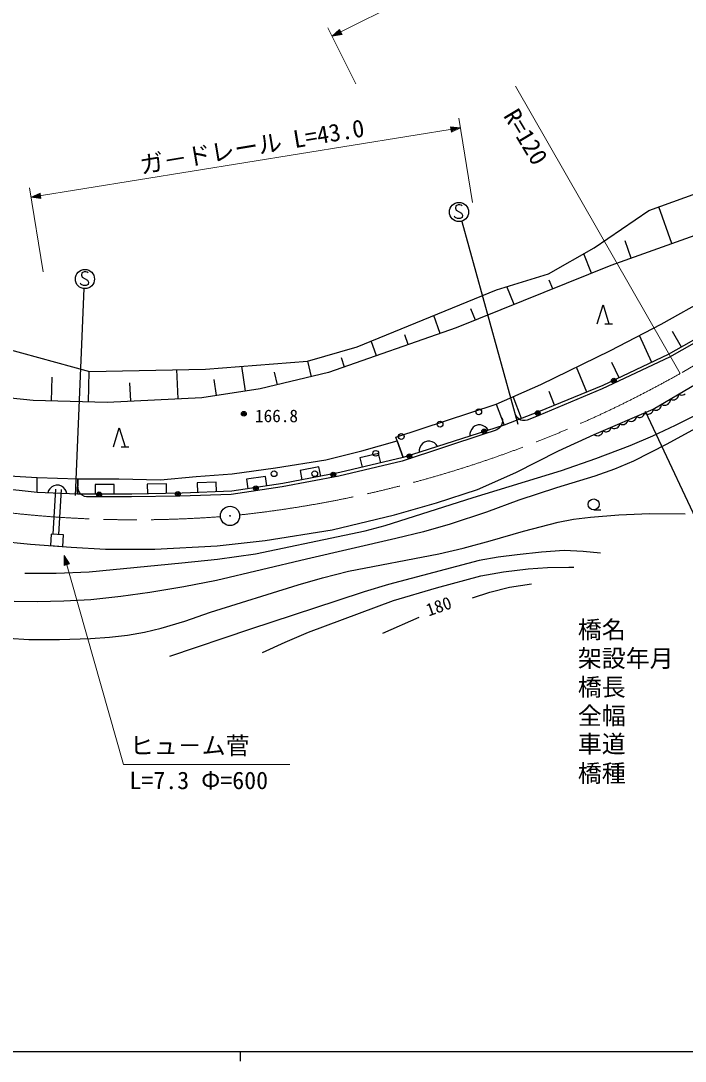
# Model space of a CAD drawing. Units: millimetres, scale not verified. Extents: x 40000 to 680000, y 20000 to 380000.
# Drawn here: x 245110 to 314474, y 204000 to 312665 of the extents above; entities that cross this region are included whole.
import ezdxf
from ezdxf.enums import TextEntityAlignment as Align

# ---------------------------------------------------------------- set-up
doc = ezdxf.new("R2010")
doc.units = ezdxf.units.MM
doc.header["$LTSCALE"] = 1000
doc.linetypes.add('CHAIN', pattern=[18.5, 12, -1.5, 3.5, -1.5])
for name, color, linetype, lineweight in [('M-BGD', 7, 'Continuous', 25), ('M-BGD-EXST', 7, 'Continuous', 25), ('M-BMK', 2, 'CHAIN', 13), ('M-BMK-SRVR', 3, 'Continuous', 25), ('M-STR-HTXT', 7, 'Continuous', 13), ('M-TTL-BAND', 7, 'Continuous', 25)]:
    doc.layers.add(name, color=color, linetype=linetype, lineweight=lineweight)
doc.styles.add('ＭＳ ゴシック', font='')
doc.styles.get('ＭＳ ゴシック').set_extended_font_data('MS Gothic')

msp = doc.modelspace()

# ---------------------------------------------------------------- linework, layer by layer
at = {"layer": 'M-BGD'}
for p, q in [((310689, 292846), (323020, 297326)), ((304960, 288950), (310689, 292846)), ((313095, 289406), (311733, 293225)), ((319476, 291695), (306714, 287117)), ((308841, 287880), (308202, 289671)), ((300202, 286223), (304960, 288950)), ((304693, 286302), (303879, 288330)), ((306714, 287117), (290547, 280592)), ((294765, 284567), (300202, 286223)), ((296609, 283039), (295862, 284902)), ((300651, 284670), (300289, 285574)), ((280235, 278627), (294765, 284567)), ((311980, 280977), (317243, 283933)), ((292568, 281408), (292100, 282573)), ((305300, 281001), (305900, 283008)), ((305900, 283008), (306500, 281001)), ((288884, 280008), (288225, 281894)), ((290547, 280592), (277244, 275917)), ((306100, 281001), (306901, 281001)), ((306682, 278232), (311980, 280977)), ((318187, 280933), (312714, 277801)), ((318138, 280556), (312822, 277538)), ((285558, 278839), (285198, 279870)), ((311003, 276992), (309687, 279789)), ((314082, 278584), (313158, 280209)), ((243417, 278480), (252271, 276046)), ((275041, 277117), (280235, 278627)), ((282233, 277670), (281691, 279222)), ((299401, 274690), (306682, 278232)), ((264409, 276289), (275041, 277117)), ((275460, 275491), (275072, 277126)), ((278907, 276502), (278576, 277449)), ((312822, 277538), (305801, 274218)), ((312714, 277801), (305872, 274563)), ((252182, 272850), (252262, 276048)), ((252271, 276046), (264409, 276289)), ((261539, 273166), (261390, 276229)), ((268585, 273982), (268192, 276584)), ((304196, 273877), (303127, 276502)), ((307582, 275373), (306825, 276983)), ((248322, 272947), (248385, 275441)), ((265538, 273519), (265283, 275214)), ((277244, 275917), (270108, 274213)), ((271892, 274639), (271580, 275954)), ((256587, 272923), (256493, 274847)), ((270108, 274213), (264015, 273288)), ((294749, 272628), (299401, 274690)), ((305872, 274563), (299170, 271818)), ((305801, 274218), (299181, 271451)), ((300845, 272505), (300257, 273951)), ((311120, 272092), (315613, 274758)), ((246392, 272996), (241537, 273531)), ((254111, 272801), (246392, 272996)), ((264015, 273288), (254111, 272801)), ((297381, 271132), (296513, 273409)), ((312782, 272719), (312862, 272844)), ((312862, 272844), (312905, 272946)), ((312905, 272946), (312928, 273037)), ((312928, 273037), (312928, 273165)), ((312928, 273165), (313031, 273110)), ((313031, 273110), (313113, 273088)), ((313113, 273088), (313213, 273077)), ((313213, 273077), (313347, 273087)), ((313347, 273087), (313460, 273131)), ((313460, 273131), (313564, 273192)), ((313564, 273192), (313657, 273271)), ((313657, 273271), (313730, 273384)), ((313730, 273384), (313768, 273477)), ((313768, 273477), (313789, 273559)), ((313789, 273559), (313790, 273676)), ((313790, 273676), (313903, 273615)), ((313903, 273615), (313993, 273592)), ((313993, 273592), (314102, 273580)), ((314102, 273580), (314250, 273590)), ((314250, 273590), (314375, 273639)), ((314375, 273639), (314488, 273706)), ((284258, 269179), (294749, 272628)), ((294749, 272628), (295591, 270446)), ((299170, 271818), (295591, 270446)), ((304980, 269463), (311120, 272092)), ((310211, 271605), (310225, 271709)), ((310225, 271709), (310320, 271640)), ((310859, 271653), (310961, 271718)), ((310961, 271718), (311048, 271821)), ((311048, 271821), (311098, 271908)), ((311098, 271908), (311130, 271987)), ((311120, 272092), (311223, 272036)), ((311130, 271987), (311146, 272103)), ((311223, 272036), (311305, 272015)), ((311305, 272015), (311404, 272004)), ((311404, 272004), (311538, 272014)), ((311538, 272014), (311652, 272058)), ((311652, 272058), (311755, 272119)), ((311755, 272119), (311848, 272198)), ((311848, 272198), (311921, 272311)), ((311921, 272311), (311959, 272404)), ((311959, 272404), (311981, 272486)), ((311981, 272486), (311981, 272603)), ((311981, 272603), (312094, 272542)), ((312094, 272542), (312185, 272519)), ((312185, 272519), (312294, 272507)), ((312294, 272507), (312441, 272517)), ((312441, 272517), (312566, 272565)), ((312566, 272565), (312680, 272633)), ((312680, 272633), (312782, 272719)), ((295389, 270781), (295338, 270552)), ((295339, 271187), (295390, 271035)), ((295390, 271035), (295389, 270781)), ((296811, 271417), (296764, 271529)), ((296924, 271248), (296811, 271417)), ((297128, 271072), (296924, 271248)), ((297300, 270970), (297128, 271072)), ((297494, 270920), (297300, 270970)), ((297762, 270902), (297494, 270920)), ((297962, 270942), (297762, 270902)), ((298258, 271065), (297962, 270942)), ((299181, 271451), (298258, 271065)), ((307633, 270490), (307649, 270606)), ((307649, 270606), (307734, 270544)), ((308219, 270555), (308311, 270614)), ((308311, 270614), (308389, 270707)), ((308389, 270707), (308434, 270785)), ((308434, 270785), (308463, 270856)), ((308463, 270856), (308477, 270960)), ((308477, 270960), (308571, 270892)), ((308571, 270892), (308650, 270860)), ((308650, 270860), (308747, 270836)), ((308747, 270836), (308881, 270828)), ((308881, 270828), (309000, 270857)), ((309000, 270857), (309110, 270904)), ((309110, 270904), (309213, 270970)), ((309213, 270970), (309300, 271073)), ((309300, 271073), (309350, 271159)), ((309350, 271159), (309381, 271239)), ((309381, 271239), (309397, 271354)), ((309397, 271354), (309482, 271293)), ((309482, 271293), (309553, 271264)), ((309553, 271264), (309641, 271243)), ((309641, 271243), (309761, 271235)), ((309761, 271235), (309868, 271261)), ((309868, 271261), (309967, 271304)), ((309967, 271304), (310059, 271363)), ((310059, 271363), (310138, 271455)), ((310138, 271455), (310183, 271534)), ((310183, 271534), (310211, 271605)), ((310320, 271640), (310399, 271609)), ((310399, 271609), (310496, 271585)), ((310496, 271585), (310630, 271577)), ((310630, 271577), (310748, 271605)), ((310748, 271605), (310859, 271653)), ((254794, 268160), (255394, 270167)), ((255394, 270167), (255994, 268160)), ((293564, 269540), (284939, 266673)), ((295591, 270446), (285020, 267067)), ((291998, 269550), (291995, 269297)), ((292052, 269778), (291998, 269550)), ((292182, 270030), (292052, 269778)), ((292336, 270206), (292182, 270030)), ((292541, 270356), (292336, 270206)), ((292846, 270453), (292541, 270356)), ((293099, 270450), (292846, 270453)), ((293326, 270396), (293099, 270450)), ((293577, 270266), (293326, 270396)), ((294514, 269856), (293564, 269540)), ((293753, 270111), (293577, 270266)), ((293902, 269906), (293753, 270111)), ((294818, 269957), (294514, 269856)), ((295059, 270121), (294818, 269957)), ((295211, 270299), (295059, 270121)), ((295338, 270552), (295211, 270299)), ((305716, 269473), (305803, 269575)), ((305803, 269575), (305853, 269662)), ((305853, 269662), (305884, 269741)), ((305884, 269741), (305900, 269857)), ((305900, 269857), (305985, 269796)), ((305985, 269796), (306056, 269767)), ((306056, 269767), (306144, 269745)), ((306144, 269745), (306264, 269738)), ((306264, 269738), (306371, 269764)), ((306371, 269764), (306470, 269807)), ((306470, 269807), (306562, 269866)), ((306562, 269866), (306641, 269958)), ((306641, 269958), (306686, 270036)), ((306686, 270036), (306714, 270108)), ((306714, 270108), (306728, 270212)), ((306728, 270212), (306823, 270143)), ((306823, 270143), (306902, 270112)), ((306902, 270112), (306999, 270088)), ((306999, 270088), (307133, 270080)), ((307133, 270080), (307251, 270108)), ((307251, 270108), (307362, 270156)), ((307362, 270156), (307464, 270221)), ((307464, 270221), (307551, 270324)), ((307551, 270324), (307601, 270411)), ((307601, 270411), (307633, 270490)), ((307734, 270544), (307805, 270516)), ((307805, 270516), (307892, 270494)), ((307892, 270494), (308013, 270487)), ((308013, 270487), (308119, 270513)), ((308119, 270513), (308219, 270555)), ((280705, 267736), (284389, 268792)), ((284389, 268792), (284258, 269179)), ((285020, 267067), (284389, 268792)), ((284389, 268792), (285020, 267067)), ((287051, 268517), (286897, 268341)), ((287255, 268666), (287051, 268517)), ((287560, 268764), (287255, 268666)), ((287814, 268761), (287560, 268764)), ((288041, 268707), (287814, 268761)), ((288292, 268576), (288041, 268707)), ((288467, 268422), (288292, 268576)), ((288616, 268217), (288467, 268422)), ((301236, 267736), (304980, 269463)), ((304980, 269463), (305074, 269395)), ((305074, 269395), (305153, 269363)), ((305153, 269363), (305250, 269339)), ((305250, 269339), (305384, 269331)), ((305384, 269331), (305503, 269360)), ((305503, 269360), (305613, 269407)), ((305613, 269407), (305716, 269473)), ((255594, 268160), (256395, 268160)), ((276950, 266821), (280705, 267736)), ((282457, 267485), (280510, 267018)), ((282689, 266509), (282457, 267485)), ((286713, 267861), (286710, 267607)), ((286767, 268089), (286713, 267861)), ((286897, 268341), (286767, 268089)), ((296781, 265483), (301236, 267736)), ((271687, 265976), (276950, 266821)), ((284939, 266673), (278313, 265113)), ((285020, 267067), (278412, 265484)), ((280510, 267018), (280743, 266042)), ((242661, 265202), (246801, 264956)), ((263407, 265061), (267161, 265343)), ((267161, 265343), (271687, 265976)), ((278412, 265484), (272482, 264322)), ((276237, 266080), (274273, 265696)), ((274273, 265696), (274465, 264711)), ((276429, 265095), (276237, 266080)), ((292775, 263718), (296781, 265483)), ((246801, 263407), (246801, 264956)), ((246801, 264956), (251079, 264815)), ((248554, 264098), (248349, 263986)), ((248797, 264168), (248554, 264098)), ((249117, 264155), (248797, 264168)), ((249354, 264065), (249117, 264155)), ((249549, 263936), (249354, 264065)), ((251079, 264815), (251044, 263231)), ((251044, 263231), (251079, 264815)), ((251079, 264815), (255337, 264815)), ((254869, 264235), (252868, 264235)), ((252868, 264235), (252868, 263231)), ((254869, 263231), (254869, 264235)), ((255337, 264815), (259688, 264709)), ((260305, 264308), (258304, 264267)), ((258304, 264267), (258324, 263264)), ((259688, 264709), (263407, 265061)), ((260325, 263304), (260305, 264308)), ((265512, 264486), (263512, 264405)), ((263512, 264405), (263553, 263402)), ((265552, 263483), (265512, 264486)), ((272482, 264322), (267149, 263548)), ((270663, 265072), (268682, 264785)), ((268682, 264785), (268825, 263791)), ((270806, 264079), (270663, 265072)), ((278313, 265113), (272396, 264007)), ((246801, 263407), (241608, 263970)), ((246801, 263407), (241608, 263970)), ((251044, 263231), (246801, 263407)), ((248013, 263598), (247923, 263361)), ((248141, 263794), (248013, 263598)), ((248349, 263986), (248141, 263794)), ((248474, 259042), (248754, 263742)), ((249074, 259006), (249354, 263706)), ((249741, 263727), (249549, 263936)), ((249852, 263522), (249741, 263727)), ((249922, 263278), (249852, 263522)), ((256693, 263231), (251044, 263231)), ((251087, 263834), (251087, 263954)), ((251128, 263633), (251087, 263834)), ((251248, 263392), (251128, 263633)), ((251368, 263232), (251248, 263392)), ((251528, 263111), (251368, 263232)), ((251768, 262991), (251528, 263111)), ((251968, 262951), (251768, 262991)), ((261714, 263001), (256649, 262951)), ((261956, 263337), (256693, 263231)), ((267080, 263202), (261714, 263001)), ((267149, 263548), (261956, 263337)), ((272396, 264007), (267080, 263202)), ((288507, 262328), (292775, 263718)), ((252288, 262951), (251968, 262951)), ((253289, 262951), (252288, 262951)), ((256649, 262951), (253289, 262951)), ((284135, 261051), (288507, 262328)), ((277621, 259512), (284135, 261051)), ((304920, 261580), (305670, 261580)), ((248284, 259056), (248199, 257855)), ((249581, 258964), (248284, 259056)), ((249496, 257762), (249581, 258964)), ((270620, 258385), (277621, 259512)), ((242413, 258378), (246120, 258002)), ((246120, 258002), (250351, 257702)), ((248199, 257855), (249496, 257762)), ((250351, 257702), (253959, 257484)), ((259088, 257484), (265603, 257822)), ((265603, 257822), (270620, 258385)), ((253959, 257484), (259088, 257484)), ((282923, 248695), (286685, 250387))]:
    msp.add_line(p, q, dxfattribs=at)
for points in [[(245517, 254983), (248810, 254990), (252246, 255108), (261925, 256035), (265643, 256437), (269609, 256975), (278902, 258937), (281056, 259393), (283162, 259941), (292323, 262864), (301548, 265688), (305138, 266945), (308742, 268315), (311104, 269319), (313458, 270430), (315473, 271429)], [(315920, 270283), (312570, 268449), (309088, 266680), (307105, 265850), (305035, 265098), (301024, 263892), (297105, 262604), (293716, 261360), (289920, 260087), (287164, 259306), (284248, 258587), (274949, 256419), (265531, 254223), (262142, 253553), (258590, 252956), (255567, 252527), (252413, 252191), (249617, 252034), (246814, 251983), (244399, 252020)], [(243810, 248189), (245934, 248053), (249136, 248044), (252382, 248141), (254378, 248277), (256242, 248502), (258018, 248812), (259760, 249218), (262248, 249976), (264898, 250892), (274054, 253763), (276604, 254502), (279323, 255179), (288756, 256987), (291303, 257590), (294123, 258367), (297584, 259367), (301196, 260302), (302800, 260605), (304586, 260834), (307550, 261064), (310749, 261201), (314460, 261175)], [(305631, 257065), (303835, 257245), (301856, 257325), (299461, 257169), (296947, 256900), (294960, 256660), (292965, 256307), (283501, 253778), (280946, 253033), (278096, 252091), (269079, 249134), (260633, 246267)], [(270332, 246678), (272693, 247777), (275137, 248802), (284017, 252126), (288506, 253452), (293125, 254678), (295508, 255098), (298087, 255440), (300115, 255571), (302317, 255606), (302852, 255608)], [(292269, 252398), (294089, 252987), (296119, 253518), (298419, 253851)]]:
    msp.add_lwpolyline(points, dxfattribs=at)
for centre, major_axis in [((307021, 275072), (0, 251)), ((307021, 275072), (0, 151)), ((307021, 275072), (0, 50.2)), ((268394, 271622), (0, 251)), ((268394, 271622), (0, 151)), ((268394, 271622), (0, 50.2)), ((292924, 271828), (0, 301)), ((299085, 271683), (0, 251)), ((299085, 271683), (0, 151)), ((299085, 271683), (0, 50.2)), ((288880, 270535), (0, 301)), ((284835, 269243), (0, 301)), ((293486, 269778), (0, 251)), ((293486, 269778), (0, 151)), ((293486, 269778), (0, 50.2)), ((282164, 267489), (0, 301)), ((285686, 267186), (0, 251)), ((285686, 267186), (0, 151)), ((285686, 267186), (0, 50.2)), ((271551, 265360), (0, 301)), ((275796, 265360), (0, 301)), ((277736, 265261), (0, 251)), ((277736, 265261), (0, 151)), ((277736, 265261), (0, 50.2)), ((269651, 263845), (0, 251)), ((253289, 263201), (0, 251)), ((253289, 263201), (0, 151)), ((253289, 263201), (0, 50.2)), ((261503, 263250), (0, 251)), ((261503, 263250), (0, 151)), ((261503, 263250), (0, 50.2)), ((269651, 263845), (0, 151)), ((269651, 263845), (0, 50.2)), ((304920, 262152), (0, 572))]:
    msp.add_ellipse(centre, major_axis=major_axis, ratio=0.996985, dxfattribs=at)
at = {"layer": 'M-BGD-EXST'}
for p, q in [((290777, 293460), (290537, 293340)), ((290937, 293460), (290777, 293460)), ((291097, 293420), (290937, 293460)), ((291177, 293340), (291097, 293420)), ((290537, 293340), (290497, 293099)), ((290497, 293099), (290577, 292898)), ((290577, 292898), (291137, 292577)), ((291137, 292577), (291217, 292377)), ((291217, 292377), (291177, 292136)), ((290457, 292136), (290377, 292256)), ((290697, 292015), (290457, 292136)), ((290977, 292015), (290697, 292015)), ((291177, 292136), (290977, 292015)), ((291171, 291697), (296995, 270536)), ((251484, 286336), (251444, 286095)), ((251444, 286095), (251524, 285894)), ((251724, 286456), (251484, 286336)), ((251524, 285894), (252084, 285573)), ((251884, 286456), (251724, 286456)), ((252044, 286416), (251884, 286456)), ((252124, 286336), (252044, 286416)), ((251690, 284718), (250767, 263102)), ((251404, 285131), (251324, 285252)), ((251644, 285011), (251404, 285131)), ((251924, 285011), (251644, 285011)), ((252124, 285131), (251924, 285011)), ((252084, 285573), (252164, 285372)), ((252164, 285372), (252124, 285131)), ((310287, 271888), (318826, 253699))]:
    msp.add_line(p, q, dxfattribs=at)
for centre in [(290857, 292698), (251804, 285693)]:
    msp.add_ellipse(centre, major_axis=(0, 1004), ratio=0.996985, dxfattribs=at)
at = {"layer": 'M-BMK'}
msp.add_line((356457, 300682), (313965, 275833), dxfattribs=at)
for centre, start_param, end_param in [((255091, 380795), 3.2489026, 3.6540623), ((257113, 380979), 2.8469536, 3.2153209)]:
    msp.add_ellipse(centre, major_axis=(0, 120433), ratio=0.996985, start_param=start_param, end_param=end_param, dxfattribs=at)
at = {"layer": 'M-BMK-SRVR'}
for major_axis in [(0, 1004), (0, 40.1)]:
    msp.add_ellipse((266955, 260952), major_axis=major_axis, ratio=0.996985, dxfattribs=at)
at = {"layer": 'M-STR-HTXT'}
for p, q in [((277626, 311047), (310836, 327702)), ((280093, 306098), (277179, 311945)), ((277626, 311047), (278396, 311747)), ((278646, 311244), (277626, 311047)), ((277877, 311173), (278396, 311657)), ((278575, 311298), (277877, 311173)), ((278020, 311244), (278396, 311568)), ((278503, 311352), (278020, 311244)), ((278235, 311352), (278396, 311478)), ((278432, 311406), (278235, 311352)), ((278396, 311747), (278646, 311244)), ((278396, 311657), (278575, 311298)), ((278396, 311568), (278503, 311352)), ((278396, 311478), (278432, 311406)), ((313965, 275833), (296757, 305851)), ((290849, 302479), (292261, 293704)), ((246176, 294231), (291009, 301488)), ((290066, 301051), (289976, 301605)), ((289976, 301605), (291009, 301488)), ((290092, 301136), (290029, 301533)), ((290029, 301533), (290732, 301443)), ((291009, 301488), (290066, 301051)), ((290119, 301222), (290081, 301460)), ((290081, 301460), (290574, 301418)), ((290732, 301443), (290092, 301136)), ((290574, 301418), (290119, 301222)), ((290146, 301308), (290133, 301387)), ((290133, 301387), (290337, 301379)), ((290337, 301379), (290146, 301308)), ((247428, 286448), (246016, 295222)), ((246176, 294231), (247119, 294668)), ((246452, 294276), (247092, 294583)), ((246610, 294301), (247065, 294497)), ((247065, 294497), (247103, 294259)), ((247092, 294583), (247156, 294186)), ((247119, 294668), (247208, 294113)), ((247208, 294113), (246176, 294231)), ((247156, 294186), (246452, 294276)), ((247103, 294259), (246610, 294301)), ((246847, 294340), (247038, 294411)), ((247051, 294332), (246847, 294340)), ((247038, 294411), (247051, 294332)), ((249641, 256827), (255827, 235002)), ((249641, 256827), (250184, 255938)), ((249645, 255785), (249641, 256827)), ((249711, 255845), (249717, 256556)), ((249717, 256556), (250096, 255955)), ((250184, 255938), (249645, 255785)), ((250096, 255955), (249711, 255845)), ((249761, 256402), (250008, 255972)), ((249777, 255906), (249761, 256402)), ((250008, 255972), (249777, 255906)), ((249827, 256170), (249920, 255988)), ((249843, 255966), (249827, 256170)), ((249920, 255988), (249843, 255966)), ((255827, 235002), (273207, 235002))]:
    msp.add_line(p, q, dxfattribs=at)
at = {"layer": 'M-TTL-BAND'}
for p, q in [((40000, 205000), (579000, 205000)), ((268000, 205000), (268000, 204000))]:
    msp.add_line(p, q, dxfattribs=at)

# ---------------------------------------------------------------- texts
at = {"layer": 'M-BGD', "style": 'ＭＳ ゴシック'}
msp.add_text('166.8', height=1320, dxfattribs=at).set_placement((269561, 270345), align=Align.BOTTOM_LEFT)
msp.add_text('180', height=1320, rotation=19.454, dxfattribs=at).set_placement((287824, 250072), align=Align.BOTTOM_LEFT)
at = {"layer": 'M-STR-HTXT', "style": 'ＭＳ ゴシック'}
for s, rotation, p in [('R=120', 300.924, (294976, 302471)), ('ガ－ドレール L=43.0', 9.528, (257784, 296135))]:
    msp.add_text(s, height=1833, rotation=rotation, dxfattribs=at).set_placement(p, align=Align.BOTTOM_LEFT)
for s, p in [('橋名', (303265, 247611)), ('架設年月', (303265, 244611)), ('橋長', (303265, 241611)), ('全幅', (303265, 238611)), ('ヒュ－ム菅', (256495, 235504)), ('車道', (303265, 235671)), ('橋種', (303265, 232611)), ('L=7.3 Φ=600', (256453, 231865))]:
    msp.add_text(s, height=1833, dxfattribs=at).set_placement(p, align=Align.BOTTOM_LEFT)

doc.saveas('drawing.dxf')
